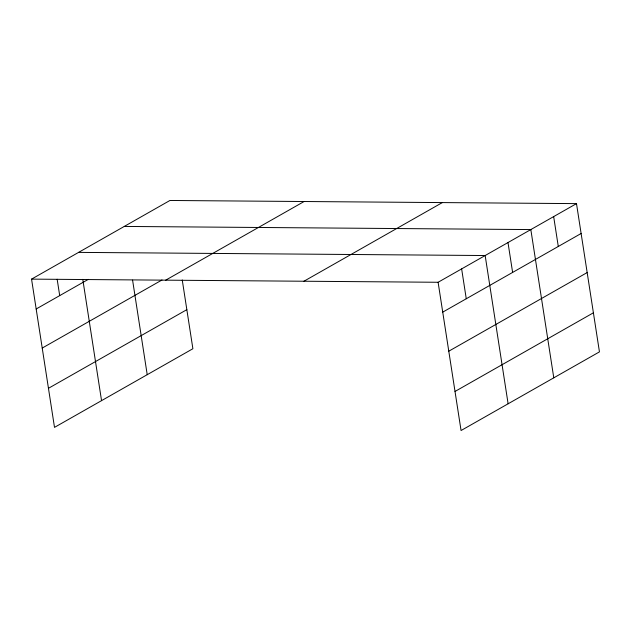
<?xml version="1.0" encoding="UTF-8"?>
<svg xmlns="http://www.w3.org/2000/svg" width="631" height="631" viewBox="0 0 631 631"><rect width="100%" height="100%" fill="white"/><g stroke="black" fill="none" stroke-linecap="round" stroke-linejoin="round"><path stroke-width="0.95" d="M182.241 279.959L192.889 348.73L54.503 427.376L31.55 279.123L169.936 200.477L576.497 203.624L599.45 351.877L461.064 430.523L438.111 282.27L576.497 203.624M36.172 308.985L88.301 279.367M42.222 348.06L162.001 279.983M165.716 280.156L304.103 201.518M48.453 388.31L186.839 309.663M303.945 281.229L442.331 202.583M442.733 312.132L581.119 233.494M448.783 351.199L587.169 272.56M455.014 391.457L593.4 312.81M124.268 226.434L530.829 229.574L553.781 377.827M78.599 252.384L485.16 255.531L508.113 403.785M31.55 279.123L438.111 282.27M553.663 216.599L558.285 246.469M507.994 242.549L512.617 272.418M461.64 268.901L466.262 298.763M132.581 280.117L147.22 374.688M82.779 279.359L101.552 400.638M57.161 279.241L59.7 295.616"/></g></svg>
